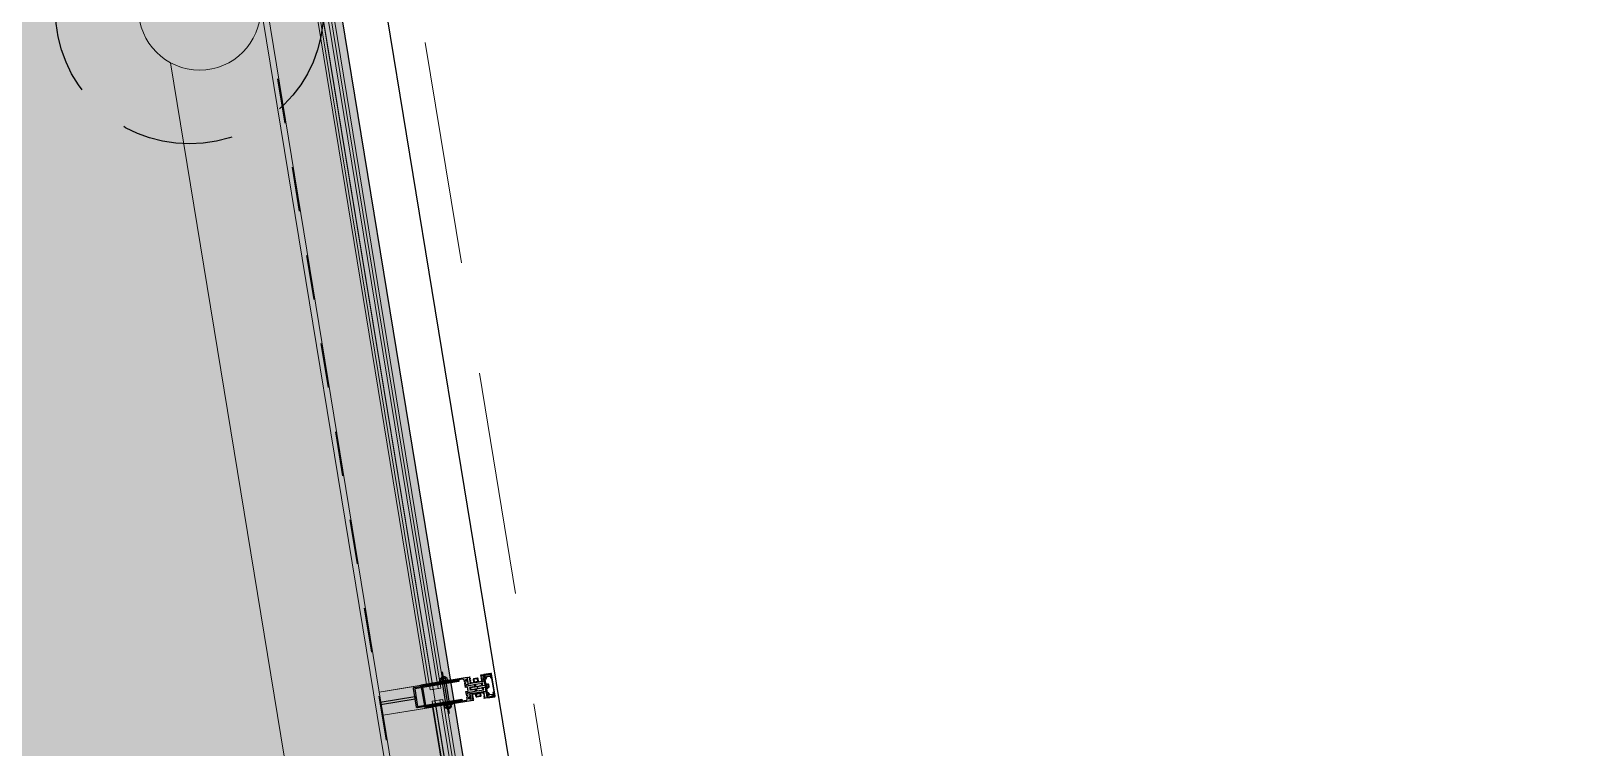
# Model space of a CAD drawing. Header units: metres. Extents: x 2 to 659295185, y -28 to 1124222152.
# Drawn here: x 655630.95 to 655634.393, y 1126457.144 to 1126458.747 of the extents above; entities that cross this region are included whole.
import ezdxf

# ---------------------------------------------------------------- set-up
doc = ezdxf.new("R2010")
doc.units = ezdxf.units.M
doc.header["$MEASUREMENT"] = 0
for name, pattern in [('CCSM_XREF ESTRUCTURA15$0$ACAD_ISO02W100', [15, 12, -3]), ('CCSM_XREF ESTRUCTURA15$0$ACAD_ISO08W100', [36, 24, -3, 6, -3]), ('CCSM_XREF ESTRUCTURA15$0$CENTER', [2, 1.25, -0.25, 0.25, -0.25]), ('CCSM_XREF ESTRUCTURA15$0$DASHED', [0.75, 0.5, -0.25]), ('CCSM_XREF ESTRUCTURA15$0$HIDDEN', [0.375, 0.25, -0.125]), ('DASHDOT', [1, 0.5, -0.25, 0, -0.25])]:
    doc.linetypes.add(name, pattern=pattern)
for name, color, linetype in [('CCSM_C1_CUERPO D.dwg 19-03-12$0$A-BROCAL', 8, 'CONTINUOUS'), ('CCSM_C1_CUERPO D.dwg 19-03-12$0$A-ESTRUCTURA DE FACHADA DE VIDRIO', 5, 'CONTINUOUS'), ('CCSM_C1_CUERPO D.dwg 19-03-12$0$A-VIDRIO', 135, 'CONTINUOUS'), ('CCSM_C1_CUERPO EL$0$A-AREAS COMERCIALES', 151, 'CONTINUOUS'), ('CCSM_XREF ESTRUCTURA15$0$1. ESTRUCTURA PROPUESTA', 3, 'CONTINUOUS'), ('CCSM_XREF ESTRUCTURA15$0$A-BROCAL', 8, 'CONTINUOUS'), ('CCSM_XREF ESTRUCTURA15$0$ALUMINIO', 26, 'CONTINUOUS'), ('CCSM_XREF ESTRUCTURA15$0$cl', 1, 'CCSM_XREF ESTRUCTURA15$0$CENTER'), ('CCSM_XREF ESTRUCTURA15$0$EJES', 3, 'CCSM_XREF ESTRUCTURA15$0$ACAD_ISO08W100'), ('CCSM_XREF ESTRUCTURA15$0$EST-PILOTE', 2, 'CONTINUOUS'), ('CCSM_XREF ESTRUCTURA15$0$LAYER1', 1, 'CONTINUOUS'), ('CCSM_XREF ESTRUCTURA15$0$LAYER4', 5, 'CONTINUOUS'), ('CCSM_XREF ESTRUCTURA15$0$METALICO', 5, 'CONTINUOUS'), ('CCSM_XREF ESTRUCTURA15$0$PROYECCION DE TECHO', 212, 'CONTINUOUS'), ('CCSM_XREF ESTRUCTURA15$0$VARIOS', 20, 'CONTINUOUS')]:
    doc.layers.add(name, color=color, linetype=linetype)
doc.layers.add('CCSM_C1_CUERPO D.dwg 19-03-12$0$VEGETACIÓN', color=7, linetype='CONTINUOUS', true_color=0x428500)
doc.layers.add('LOCALES ASIGNADOS', color=41, linetype='DASHDOT', lineweight=0)
pattern_1 = [(329.308451238, (-1.74908, -4.25296), (0.0412171804, -0.54709132384), [0.05715, -0.62865]), (274.30845124, (-1.7491, -4.25296), (0.5485208358, 0.19704611346), [0.04572, -0.50292]), (19.75945124, (-1.74564, -4.29855), (0.5897357616, -0.35004758223), [0.04857, -0.53427]), (325.49265124, (-1.5987, -4.2283), (0.00707447526, -0.8229292713), [0.085725, -0.942975]), (15.94405124, (-1.5981, -4.2969), (0.8477022361, -0.58277140046), [0.072855, -0.801405]), (270.49245124, (-1.5987, -4.2283), (0.8477011195, -0.5827727124), [0.06858, -0.75438]), (300.308451238, (-1.62395, -4.30967), (-0.2291857787, -0.49847933902), [0.05715, -0.62865]), (245.30845124, (-1.62395, -4.30967), (0.57527698422, -0.09358776406), [0.04572, -0.50292]), (350.75985124, (-1.64305, -4.3512), (0.3460922171, -0.59206566832), [0.04857, -0.53427]), (316.808451238, (-1.74908, -4.25296), (0.251823560087, 0.031886379613), [0, -0.496824, 0, -0.51054, 0, -0.504825]), (286.808451238, (-1.74908, -4.25296), (0.32900826904, -0.149206878947), [0, -0.291084, 0, -0.485394, 0, -0.192405]), (246.808451238, (-1.77656, -4.08527), (0.048835163688, -0.40419522367), [0, -0.1905, 0, -0.59436, 0, -0.78867]), (236.808451238, (-1.7889, -4.01008), (0.14715442583, -0.426197633), [0, -0.24765, 0, -0.394716, 0, -0.56007])]

# ---------------------------------------------------------------- blocks, each defined once
blk = doc.blocks.new('CCSM_XREF ESTRUCTURA15$0$A$C1C286DAD')
at = {"layer": 'CCSM_XREF ESTRUCTURA15$0$ALUMINIO'}
h = blk.add_hatch(color=256, dxfattribs=at)
edge = h.paths.add_edge_path()
edge.add_line((23268, -3707), (23267.4, -3707.6))
edge.add_line((23267.4, -3707.6), (23267.9, -3708.2))
edge.add_line((23267.9, -3708.2), (23267.4, -3708.7))
edge.add_line((23267.4, -3708.7), (23267.9, -3709.2))
edge.add_line((23267.9, -3709.2), (23267.4, -3709.7))
edge.add_line((23267.4, -3709.7), (23267.9, -3710.2))
edge.add_line((23267.9, -3710.2), (23267.4, -3710.7))
edge.add_line((23267.4, -3710.7), (23267.9, -3711.2))
edge.add_line((23267.9, -3711.2), (23267.4, -3711.7))
edge.add_line((23267.4, -3711.7), (23267.9, -3712.2))
edge.add_line((23267.9, -3712.2), (23267.4, -3712.7))
edge.add_line((23267.4, -3712.7), (23267.9, -3713.3))
edge.add_line((23267.9, -3713.3), (23267.4, -3713.8))
edge.add_line((23267.4, -3713.8), (23267.9, -3714.3))
edge.add_line((23267.9, -3714.3), (23267.4, -3714.8))
edge.add_line((23267.4, -3714.8), (23267.9, -3715.3))
edge.add_line((23267.9, -3715.3), (23267.4, -3715.8))
edge.add_line((23267.4, -3715.8), (23267.9, -3716.3))
edge.add_line((23267.9, -3716.3), (23267.4, -3716.8))
edge.add_line((23267.4, -3716.8), (23267.9, -3717.3))
edge.add_line((23267.9, -3717.3), (23267.4, -3717.8))
edge.add_line((23267.4, -3717.8), (23267.9, -3718.3))
edge.add_line((23267.9, -3718.3), (23267.4, -3718.8))
edge.add_line((23267.4, -3718.8), (23267.9, -3719.3))
edge.add_line((23267.9, -3719.3), (23267.4, -3719.9))
edge.add_line((23267.4, -3719.9), (23268.1, -3720.5))
edge.add_line((23268.1, -3720.5), (23269, -3720.5))
edge.add_line((23269, -3720.5), (23269, -3718.2))
edge.add_line((23269, -3718.2), (23271, -3718.2))
edge.add_line((23271, -3718.2), (23271, -3720.5))
edge.add_line((23271, -3720.5), (23272, -3720.5))
edge.add_line((23272, -3720.5), (23272, -3705.5))
edge.add_line((23272, -3705.5), (23273, -3704.5))
edge.add_line((23273, -3704.5), (23272, -3703.5))
edge.add_line((23272, -3703.5), (23272, -3699.7))
edge.add_line((23272, -3699.7), (23275.8, -3699.7))
edge.add_line((23275.8, -3699.7), (23275.8, -3704.5))
edge.add_line((23275.8, -3704.5), (23283.3, -3704.5))
edge.add_line((23283.3, -3704.5), (23283.9, -3703.3))
edge.add_arc((23284.8, -3701.5), 2, -63.4349, 243.435, ccw=False)
edge.add_line((23285.7, -3703.3), (23286.3, -3704.5))
edge.add_line((23286.3, -3704.5), (23290.8, -3704.5))
edge.add_line((23290.8, -3704.5), (23290.8, -3599.5))
edge.add_line((23290.8, -3599.5), (23238.8, -3599.5))
edge.add_line((23238.8, -3599.5), (23238.8, -3704.5))
edge.add_line((23238.8, -3704.5), (23243.3, -3704.5))
edge.add_line((23243.3, -3704.5), (23243.9, -3703.3))
edge.add_arc((23244.8, -3701.5), 2, -63.4349, 243.435, ccw=False)
edge.add_line((23245.7, -3703.3), (23246.3, -3704.5))
edge.add_line((23246.3, -3704.5), (23253.8, -3704.5))
edge.add_line((23253.8, -3704.5), (23253.8, -3699.7))
edge.add_line((23253.8, -3699.7), (23257.6, -3699.7))
edge.add_line((23257.6, -3699.7), (23257.6, -3703.5))
edge.add_line((23257.6, -3703.5), (23256.6, -3704.5))
edge.add_line((23256.6, -3704.5), (23257.6, -3705.5))
edge.add_line((23257.6, -3705.5), (23257.6, -3720.5))
edge.add_line((23257.6, -3720.5), (23258.6, -3720.5))
edge.add_line((23258.6, -3720.5), (23258.6, -3718.2))
edge.add_line((23258.6, -3718.2), (23260.6, -3718.2))
edge.add_line((23260.6, -3718.2), (23260.6, -3720.5))
edge.add_line((23260.6, -3720.5), (23261.6, -3720.5))
edge.add_line((23261.6, -3720.5), (23262.3, -3719.9))
edge.add_line((23262.3, -3719.9), (23261.8, -3719.3))
edge.add_line((23261.8, -3719.3), (23262.3, -3718.8))
edge.add_line((23262.3, -3718.8), (23261.8, -3718.3))
edge.add_line((23261.8, -3718.3), (23262.3, -3717.8))
edge.add_line((23262.3, -3717.8), (23261.8, -3717.3))
edge.add_line((23261.8, -3717.3), (23262.3, -3716.8))
edge.add_line((23262.3, -3716.8), (23261.8, -3716.3))
edge.add_line((23261.8, -3716.3), (23262.3, -3715.8))
edge.add_line((23262.3, -3715.8), (23261.8, -3715.3))
edge.add_line((23261.8, -3715.3), (23262.3, -3714.8))
edge.add_line((23262.3, -3714.8), (23261.8, -3714.3))
edge.add_line((23261.8, -3714.3), (23262.3, -3713.8))
edge.add_line((23262.3, -3713.8), (23261.8, -3713.3))
edge.add_line((23261.8, -3713.3), (23262.3, -3712.7))
edge.add_line((23262.3, -3712.7), (23261.8, -3712.2))
edge.add_line((23261.8, -3712.2), (23262.3, -3711.7))
edge.add_line((23262.3, -3711.7), (23261.8, -3711.2))
edge.add_line((23261.8, -3711.2), (23262.3, -3710.7))
edge.add_line((23262.3, -3710.7), (23261.8, -3710.2))
edge.add_line((23261.8, -3710.2), (23262.3, -3709.7))
edge.add_line((23262.3, -3709.7), (23261.8, -3709.2))
edge.add_line((23261.8, -3709.2), (23262.3, -3708.7))
edge.add_line((23262.3, -3708.7), (23261.8, -3708.2))
edge.add_line((23261.8, -3708.2), (23262.3, -3707.6))
edge.add_line((23262.3, -3707.6), (23261.7, -3707))
edge.add_line((23261.7, -3707), (23268, -3707))
edge = h.paths.add_edge_path(flags=16)
edge.add_line((23240.8, -3605.5), (23240.8, -3693.7))
edge.add_arc((23243.8, -3693.7), 3, 180, 270)
edge.add_line((23243.8, -3696.7), (23246.8, -3696.7))
edge.add_line((23246.8, -3696.7), (23250.8, -3699.2))
edge.add_line((23250.8, -3699.2), (23250.8, -3696.7))
edge.add_line((23250.8, -3696.7), (23260.6, -3696.7))
edge.add_line((23260.6, -3696.7), (23260.6, -3701.5))
edge.add_line((23260.6, -3701.5), (23269, -3701.5))
edge.add_line((23269, -3701.5), (23269, -3696.7))
edge.add_line((23269, -3696.7), (23278.8, -3696.7))
edge.add_line((23278.8, -3696.7), (23278.8, -3699.2))
edge.add_line((23278.8, -3699.2), (23282.8, -3696.7))
edge.add_line((23282.8, -3696.7), (23285.8, -3696.7))
edge.add_arc((23285.8, -3693.7), 3, 270, 360)
edge.add_line((23288.8, -3693.7), (23288.8, -3605.5))
edge.add_arc((23285.8, -3605.5), 3, 0, 90)
edge.add_line((23285.8, -3602.5), (23243.8, -3602.5))
edge.add_arc((23243.8, -3605.5), 3, 90, 180)
h = blk.add_hatch(color=256, dxfattribs=at)
edge = h.paths.add_edge_path()
edge.add_arc((23240.8, -3756.8), 1.02, 180, 270, ccw=False)
edge.add_line((23239.8, -3756.8), (23239.8, -3744.6))
edge.add_line((23239.8, -3744.6), (23240.8, -3743.6))
edge.add_line((23240.8, -3743.6), (23239, -3741.8))
edge.add_line((23239, -3741.8), (23238.7, -3741.8))
edge.add_arc((23238.7, -3742.1), 0.3, 90, 180)
edge.add_line((23238.4, -3742.1), (23238.4, -3758.2))
edge.add_arc((23239.4, -3758.2), 1.02, 180, 270)
edge.add_line((23239.4, -3759.2), (23290.2, -3759.2))
edge.add_arc((23290.2, -3758.2), 1.02, 270, 360)
edge.add_line((23291.2, -3758.2), (23291.2, -3742.1))
edge.add_arc((23290.9, -3742.1), 0.3, 0, 90)
edge.add_line((23290.9, -3741.8), (23290.6, -3741.8))
edge.add_line((23290.6, -3741.8), (23288.8, -3743.6))
edge.add_line((23288.8, -3743.6), (23289.8, -3744.6))
edge.add_line((23289.8, -3744.6), (23289.8, -3756.8))
edge.add_arc((23288.8, -3756.8), 1.02, -90, 0, ccw=False)
edge.add_line((23288.8, -3757.8), (23240.8, -3757.8))
at = {"layer": 'CCSM_XREF ESTRUCTURA15$0$A-BROCAL', "elevation": -0.5}
for points in [[(-7340.1, 1787.5), (-7025.4, -3691.3), (-7020, -3767.1), (32750.7, -3767.2), (32755.1, -3691), (33071.8, 1801.9)], [(-7240.3, 1793.3), (-6927.9, -3643.7), (-6901.2, -3667.1), (32631.6, -3667.2), (32657.6, -3643.9), (32971.9, 1807.7)]]:
    blk.add_lwpolyline(points, dxfattribs=at)
at = {"layer": 'CCSM_XREF ESTRUCTURA15$0$ALUMINIO', "elevation": -0.5}
for points in [[(23268, -3707), (23267.4, -3707.6), (23267.9, -3708.2), (23267.4, -3708.7), (23267.9, -3709.2), (23267.4, -3709.7), (23267.9, -3710.2), (23267.4, -3710.7), (23267.9, -3711.2), (23267.4, -3711.7), (23267.9, -3712.2), (23267.4, -3712.7), (23267.9, -3713.3), (23267.4, -3713.8), (23267.9, -3714.3), (23267.4, -3714.8), (23267.9, -3715.3), (23267.4, -3715.8), (23267.9, -3716.3), (23267.4, -3716.8), (23267.9, -3717.3), (23267.4, -3717.8), (23267.9, -3718.3), (23267.4, -3718.8), (23267.9, -3719.3), (23267.4, -3719.9), (23268.1, -3720.5), (23269, -3720.5), (23269, -3718.2), (23271, -3718.2), (23271, -3720.5), (23272, -3720.5), (23272, -3705.5), (23273, -3704.5), (23272, -3703.5), (23272, -3699.7), (23275.8, -3699.7), (23275.8, -3704.5), (23283.3, -3704.5), (23283.9, -3703.3, -4.236068), (23285.7, -3703.3), (23286.3, -3704.5), (23290.8, -3704.5), (23290.8, -3599.5), (23238.8, -3599.5), (23238.8, -3704.5), (23243.3, -3704.5), (23243.9, -3703.3, -4.236068), (23245.7, -3703.3), (23246.3, -3704.5), (23253.8, -3704.5), (23253.8, -3699.7), (23257.6, -3699.7), (23257.6, -3703.5), (23256.6, -3704.5), (23257.6, -3705.5), (23257.6, -3720.5), (23258.6, -3720.5), (23258.6, -3718.2), (23260.6, -3718.2), (23260.6, -3720.5), (23261.6, -3720.5), (23262.3, -3719.9), (23261.8, -3719.3), (23262.3, -3718.8), (23261.8, -3718.3), (23262.3, -3717.8), (23261.8, -3717.3), (23262.3, -3716.8), (23261.8, -3716.3), (23262.3, -3715.8), (23261.8, -3715.3), (23262.3, -3714.8), (23261.8, -3714.3), (23262.3, -3713.8), (23261.8, -3713.3), (23262.3, -3712.7), (23261.8, -3712.2), (23262.3, -3711.7), (23261.8, -3711.2), (23262.3, -3710.7), (23261.8, -3710.2), (23262.3, -3709.7), (23261.8, -3709.2), (23262.3, -3708.7), (23261.8, -3708.2), (23262.3, -3707.6), (23261.7, -3707)], [(23240.8, -3605.5), (23240.8, -3693.7, 0.414214), (23243.8, -3696.7), (23246.8, -3696.7), (23250.8, -3699.2), (23250.8, -3696.7), (23260.6, -3696.7), (23260.6, -3701.5), (23269, -3701.5), (23269, -3696.7), (23278.8, -3696.7), (23278.8, -3699.2), (23282.8, -3696.7), (23285.8, -3696.7, 0.414214), (23288.8, -3693.7), (23288.8, -3605.5, 0.414214), (23285.8, -3602.5), (23243.8, -3602.5, 0.414214)], [(23240.8, -3757.8), (23240.8, -3757.8, -0.414214), (23239.8, -3756.8), (23239.8, -3744.6), (23240.8, -3743.6), (23239, -3741.8), (23238.7, -3741.8, 0.414214), (23238.4, -3742.1), (23238.4, -3758.2, 0.414214), (23239.4, -3759.2), (23290.2, -3759.2, 0.414214), (23291.2, -3758.2), (23291.2, -3742.1, 0.414214), (23290.9, -3741.8), (23290.6, -3741.8), (23288.8, -3743.6), (23289.8, -3744.6), (23289.8, -3756.8, -0.414214), (23288.8, -3757.8)], [(23247.8, -3740.6), (23246.6, -3741.9, -2.544495), (23243.4, -3741.9), (23242.1, -3740.6), (23240.9, -3740.6, 0.414214), (23239.9, -3741.6), (23239.9, -3742.6), (23240.9, -3743.6), (23239.9, -3744.6), (23242.1, -3755.8, 0.35857), (23244, -3757.4), (23248, -3757.4), (23248, -3755.4), (23244, -3755.4), (23244, -3747.9, 0.4818), (23249.4, -3743.6), (23263.8, -3743.6), (23264.8, -3742.6), (23265.9, -3743.6), (23280.3, -3743.6, 0.4818), (23285.7, -3747.9), (23285.7, -3755.4), (23281.7, -3755.4), (23281.7, -3757.4), (23285.7, -3757.4, 0.35857), (23287.6, -3755.8), (23289.8, -3744.6), (23288.8, -3743.6), (23289.8, -3742.6), (23289.8, -3741.6, 0.414214), (23288.8, -3740.6), (23287.6, -3740.6), (23286.3, -3741.9, -2.544495), (23283.1, -3741.9), (23281.8, -3740.6)]]:
    blk.add_lwpolyline(points, format="xyb", close=True, dxfattribs=at)
blk.add_lwpolyline([(23268, -3723), (23267.4, -3723.6), (23267.9, -3724.2), (23267.4, -3724.7), (23267.9, -3725.2), (23267.4, -3725.7), (23267.9, -3726.2), (23267.4, -3726.7), (23267.9, -3727.2), (23267.4, -3727.7), (23267.9, -3728.2), (23267.4, -3728.7), (23267.9, -3729.3), (23267.4, -3729.8), (23267.9, -3730.3), (23267.4, -3730.8), (23267.9, -3731.3), (23267.4, -3731.8), (23267.9, -3732.3), (23267.4, -3732.8), (23267.9, -3733.3), (23267.4, -3733.8), (23267.9, -3734.3), (23267.4, -3734.8), (23267.9, -3735.3), (23267.4, -3735.9), (23268.1, -3736.5), (23269, -3736.5), (23269, -3734.2), (23271, -3734.2), (23271, -3736.5), (23272, -3736.5), (23272, -3720.5), (23267.3, -3720.5), (23267.3, -3719.2), (23266.7, -3718.6), (23267.3, -3718), (23267.3, -3711.9), (23266.7, -3711.3), (23267.3, -3710.7), (23267.3, -3708), (23262.3, -3708), (23262.3, -3710.7), (23263, -3711.3), (23262.3, -3711.9), (23262.3, -3718), (23263, -3718.6), (23262.3, -3719.2), (23262.3, -3720.5), (23257.6, -3720.5), (23257.6, -3736.5), (23258.6, -3736.5), (23258.6, -3734.2), (23260.6, -3734.2), (23260.6, -3736.5), (23261.6, -3736.5), (23262.3, -3735.9), (23261.8, -3735.3), (23262.3, -3734.8), (23261.8, -3734.3), (23262.3, -3733.8), (23261.8, -3733.3), (23262.3, -3732.8), (23261.8, -3732.3), (23262.3, -3731.8), (23261.8, -3731.3), (23262.3, -3730.8), (23261.8, -3730.3), (23262.3, -3729.8), (23261.8, -3729.3), (23262.3, -3728.7), (23261.8, -3728.2), (23262.3, -3727.7), (23261.8, -3727.2), (23262.3, -3726.7), (23261.8, -3726.2), (23262.3, -3725.7), (23261.8, -3725.2), (23262.3, -3724.7), (23261.8, -3724.2), (23262.3, -3723.6), (23261.7, -3723)], close=True, dxfattribs=at)
at = {"layer": 'CCSM_XREF ESTRUCTURA15$0$cl'}
blk.add_line((20181.3, -3503.1, -0.5), (24743.3, -3503.1, -0.5), dxfattribs=at)
at = {"layer": 'CCSM_XREF ESTRUCTURA15$0$EJES'}
blk.add_line((23217.4, -3652, -0.5), (23312.3, -3652, -0.5), dxfattribs=at)
at = {"layer": 'CCSM_XREF ESTRUCTURA15$0$LAYER1', "elevation": -0.5}
for points in [[(23246.5, -3710.5), (23247, -3708.7), (23249.6, -3708.7), (23249.1, -3710.5), (23250.1, -3710.5), (23250.6, -3708.7), (23252.8, -3708.7), (23252.3, -3710.5), (23253.3, -3710.5), (23253.8, -3708.7), (23253.8, -3704.6), (23245.4, -3704.6), (23245.4, -3701.6), (23246.5, -3702.2), (23246.8, -3701.7), (23244.9, -3700.6), (23242.9, -3701.8), (23243.2, -3702.3), (23244.4, -3701.6), (23244.4, -3704.6), (23238.8, -3704.6), (23238.8, -3708.7), (23238.3, -3710.5), (23239.4, -3710.5), (23239.9, -3708.7), (23242.2, -3708.7), (23241.7, -3710.5), (23242.8, -3710.5), (23243.3, -3708.7), (23246, -3708.7), (23245.5, -3710.5)], [(23283.2, -3710.5), (23282.7, -3708.7), (23280.1, -3708.7), (23280.6, -3710.5), (23279.5, -3710.5), (23279, -3708.7), (23276.9, -3708.7), (23277.4, -3710.5), (23276.3, -3710.5), (23275.8, -3708.7), (23275.8, -3704.6), (23284.3, -3704.6), (23284.3, -3701.6), (23283.1, -3702.2), (23282.8, -3701.7), (23284.8, -3700.6), (23286.8, -3701.8), (23286.5, -3702.3), (23285.3, -3701.6), (23285.3, -3704.6), (23290.8, -3704.6), (23290.8, -3708.7), (23291.4, -3710.5), (23290.3, -3710.5), (23289.8, -3708.7), (23287.5, -3708.7), (23288, -3710.5), (23286.9, -3710.5), (23286.4, -3708.7), (23283.7, -3708.7), (23284.2, -3710.5)], [(23246.5, -3734.5), (23247, -3736.3), (23249.6, -3736.3), (23249.1, -3734.5), (23250.1, -3734.5), (23250.6, -3736.3), (23252.8, -3736.3), (23252.3, -3734.5), (23253.3, -3734.5), (23253.8, -3736.3), (23253.8, -3740.5), (23245.4, -3740.5), (23245.4, -3743.5), (23246.5, -3742.8), (23246.8, -3743.3), (23244.9, -3744.5), (23242.9, -3743.3), (23243.2, -3742.8), (23244.4, -3743.5), (23244.4, -3740.5), (23238.8, -3740.5), (23238.8, -3736.3), (23238.3, -3734.5), (23239.4, -3734.5), (23239.9, -3736.3), (23242.2, -3736.3), (23241.7, -3734.5), (23242.8, -3734.5), (23243.3, -3736.3), (23246, -3736.3), (23245.5, -3734.5)], [(23283.2, -3734.5), (23282.7, -3736.3), (23280.1, -3736.3), (23280.6, -3734.5), (23279.5, -3734.5), (23279, -3736.3), (23276.9, -3736.3), (23277.4, -3734.5), (23276.3, -3734.5), (23275.8, -3736.3), (23275.8, -3740.5), (23284.3, -3740.5), (23284.3, -3743.5), (23283.1, -3742.8), (23282.8, -3743.3), (23284.8, -3744.5), (23286.8, -3743.3), (23286.5, -3742.8), (23285.3, -3743.5), (23285.3, -3740.5), (23290.8, -3740.5), (23290.8, -3736.3), (23291.4, -3734.5), (23290.3, -3734.5), (23289.8, -3736.3), (23287.5, -3736.3), (23288, -3734.5), (23286.9, -3734.5), (23286.4, -3736.3), (23283.7, -3736.3), (23284.2, -3734.5)]]:
    blk.add_lwpolyline(points, close=True, dxfattribs=at)
at = {"layer": 'CCSM_XREF ESTRUCTURA15$0$LAYER4', "linetype": 'CCSM_XREF ESTRUCTURA15$0$ACAD_ISO02W100'}
for p, q in [((23262.4, -3747.5, -0.5), (23262.4, -3744.5, -0.5)), ((23267.2, -3747.5, -0.5), (23267.2, -3744.5, -0.5))]:
    blk.add_line(p, q, dxfattribs=at)
at = {"layer": 'CCSM_XREF ESTRUCTURA15$0$LAYER4', "linetype": 'CCSM_XREF ESTRUCTURA15$0$ACAD_ISO02W100', "elevation": -0.5}
for points in [[(23258.8, -3743.6), (23270.8, -3743.6), (23270.8, -3744.5), (23258.8, -3744.5)], [(23260.3, -3744.5), (23269.3, -3744.5), (23269.3, -3747.8), (23268.4, -3748.7), (23261.2, -3748.7), (23260.3, -3747.8)]]:
    blk.add_lwpolyline(points, close=True, dxfattribs=at)
at = {"layer": 'CCSM_XREF ESTRUCTURA15$0$LAYER4', "elevation": -0.5}
blk.add_lwpolyline([(23262.4, -3740.6), (23262.4, -3732.8), (23261.9, -3732.3), (23262.4, -3731.8), (23261.9, -3731.3), (23262.4, -3730.8), (23261.9, -3730.3), (23262.4, -3729.7), (23261.9, -3729.2), (23262.4, -3728.7), (23261.9, -3728.2), (23262.4, -3727.7), (23261.9, -3727.2), (23262.5, -3726.7), (23261.9, -3726.2), (23262.5, -3725.7), (23261.9, -3725.2), (23262.5, -3724.7), (23261.9, -3724.2), (23262.5, -3723.7), (23267.2, -3723.7), (23267.2, -3723.7), (23267.7, -3724.2), (23267.2, -3724.7), (23267.7, -3725.2), (23267.2, -3725.7), (23267.7, -3726.2), (23267.2, -3726.7), (23267.7, -3727.2), (23267.3, -3727.7), (23267.8, -3728.2), (23267.3, -3728.7), (23267.8, -3729.2), (23267.3, -3729.7), (23267.8, -3730.3), (23267.3, -3730.8), (23267.8, -3731.3), (23267.3, -3731.8), (23267.8, -3732.3), (23267.3, -3732.8), (23267.3, -3740.6)], dxfattribs=at)
at = {"layer": 'CCSM_XREF ESTRUCTURA15$0$LAYER4', "linetype": 'CCSM_XREF ESTRUCTURA15$0$ACAD_ISO02W100'}
for centre, radius, start, end in [((23261.4, -3747.4, -0.5), 1.06, 187.2765, 352.7236), ((23264.8, -3744.9, -0.5), 3.58, 227.8677, 312.1323), ((23264.8, -3744.9, -0.5), 3.58, 227.8677, 312.1323), ((23268.3, -3747.4, -0.5), 1.06, 187.2765, 352.7236)]:
    blk.add_arc(centre, radius, start, end, dxfattribs=at)
at = {"layer": 'CCSM_XREF ESTRUCTURA15$0$METALICO'}
for p, q in [((23237.3, -3648, -0.5), (23233.3, -3648, -0.5)), ((23240.8, -3648, -0.5), (23288.8, -3648, -0.5)), ((23292.3, -3648, -0.5), (23296.4, -3648, -0.5)), ((23237.3, -3656.1, -0.5), (23233.3, -3656.1, -0.5)), ((23240.8, -3656, -0.5), (23288.8, -3656, -0.5)), ((23292.3, -3656.1, -0.5), (23296.4, -3656.1, -0.5))]:
    blk.add_line(p, q, dxfattribs=at)
at = {"layer": 'CCSM_XREF ESTRUCTURA15$0$METALICO', "elevation": -0.5}
for points in [[(23261.8, -3503.2), (23267.8, -3503.2), (23267.8, -3581.5), (23261.8, -3581.5)], [(23237.3, -3662.2), (23238.8, -3662.2), (23238.8, -3641.9), (23237.3, -3641.9)], [(23292.4, -3662.2), (23290.8, -3662.2), (23290.8, -3641.9), (23292.4, -3641.9)]]:
    blk.add_lwpolyline(points, close=True, dxfattribs=at)
for points in [[(23244.8, -3584.5), (23244.8, -3684.6), (23241.8, -3684.6), (23241.8, -3583.5, -0.414214), (23243.8, -3581.5), (23285.8, -3581.5, -0.414214), (23287.8, -3583.5), (23287.8, -3684.6), (23284.8, -3684.6), (23284.8, -3584.5)], [(23250.6, -3728), (23245.6, -3728, -0.414214), (23244.1, -3726.5), (23244.1, -3718.5, -0.414214), (23245.6, -3717), (23250.6, -3717, -0.414214), (23252.1, -3718.5), (23252.1, -3726.5, -0.414214)], [(23250.6, -3726.8), (23245.6, -3726.8, -0.414214), (23245.3, -3726.5), (23245.3, -3718.5, -0.414214), (23245.6, -3718.2), (23250.6, -3718.2, -0.414214), (23250.9, -3718.5), (23250.9, -3726.5, -0.414214)], [(23279, -3728), (23284, -3728, 0.414214), (23285.5, -3726.5), (23285.5, -3718.5, 0.414214), (23284, -3717), (23279, -3717, 0.414214), (23277.5, -3718.5), (23277.5, -3726.5, 0.414214)], [(23279, -3726.8), (23284, -3726.8, 0.414214), (23284.3, -3726.5), (23284.3, -3718.5, 0.414214), (23284, -3718.2), (23279, -3718.2, 0.414214), (23278.7, -3718.5), (23278.7, -3726.5, 0.414214)]]:
    blk.add_lwpolyline(points, format="xyb", close=True, dxfattribs=at)
for points in [[(23237.3, -3644.4), (23232.5, -3644.4), (23231.2, -3645.9), (23231.2, -3658.2), (23232.5, -3659.6), (23237.3, -3659.6)], [(23292.4, -3644.4), (23297.2, -3644.4), (23298.5, -3645.9), (23298.5, -3658.2), (23297.2, -3659.6), (23292.4, -3659.6)]]:
    blk.add_lwpolyline(points, dxfattribs=at)
for points in [[(23233.3, -3644.4, 0.97177), (23233.3, -3648, 0.375), (23233.3, -3656.1, 0.97177), (23233.3, -3659.6, 0.97177)], [(23296.4, -3644.4, -0.97177), (23296.4, -3648, -0.375), (23296.4, -3656.1, -0.97177), (23296.4, -3659.6, -0.97177)]]:
    blk.add_lwpolyline(points, format="xyb", dxfattribs=at)
at = {"layer": 'CCSM_XREF ESTRUCTURA15$0$METALICO'}
for centre, start, end in [((23234.8, -3652, -0.5), 124.6703, 235.3297), ((23294.9, -3652, -0.5), 304.6703, 55.3297)]:
    blk.add_arc(centre, 6.4, start, end, dxfattribs=at)
at = {"layer": 'CCSM_XREF ESTRUCTURA15$0$VARIOS', "elevation": -0.5}
for points in [[(23253.6, -3710.5), (23252.1, -3710.5), (23252.1, -3734.5), (23253.6, -3734.5)], [(23276, -3710.5), (23277.5, -3710.5), (23277.5, -3734.5), (23276, -3734.5)]]:
    blk.add_lwpolyline(points, close=True, dxfattribs=at)

msp = doc.modelspace()

# ---------------------------------------------------------------- hatches: boundary and pattern name
at = {"layer": 'CCSM_C1_CUERPO D.dwg 19-03-12$0$VEGETACIÓN', "lineweight": 5}
h = msp.add_hatch(dxfattribs=at)
h.set_pattern_fill('AR-CONC', color=256, scale=0.003, style=0)
h.set_pattern_definition(pattern_1)
edge = h.paths.add_edge_path()
edge.add_line((655631.3766, 1126426.2662), (655636.7773, 1126427.4745))
edge.add_line((655636.7773, 1126427.4745), (655630.3748, 1126466.5361))
edge.add_line((655630.3748, 1126466.5361), (655624.8693, 1126465.9567))
edge.add_line((655624.8693, 1126465.9567), (655624.9113, 1126465.7006))
edge.add_line((655624.9113, 1126465.7006), (655624.8126, 1126465.6844))
edge.add_line((655624.8126, 1126465.6844), (655625.889, 1126459.1177))
edge.add_line((655625.889, 1126459.1177), (655626.4796, 1126459.2146))
edge.add_line((655626.4796, 1126459.2146), (655626.7999, 1126457.2365))
edge.add_line((655626.7999, 1126457.2365), (655626.2432, 1126457.1491))
edge.add_line((655626.2432, 1126457.1491), (655626.2521, 1126457.0651))
edge.add_arc((655622.7715, 1126448.7623), 9.0029, 1.64019, 67.2566, ccw=False)
edge.add_arc((655617.5094, 1126449.2351), 14.263, 323.00991, 359.13576, ccw=False)
edge.add_arc((655533.9247, 1126331.6339), 144.5887, 47.020585, 48.937825, ccw=False)
edge.add_arc((655629.9883, 1126435.569), 3.1137, -13.4544, 36.3556, ccw=False)
edge.add_arc((655630.6285, 1126435.623), 2.5117, 279.0348, 341.9454, ccw=False)
edge.add_line((655631.0229, 1126433.1424), (655630.1706, 1126433.0027))
edge.add_line((655630.1706, 1126433.0027), (655631.2409, 1126426.4732))
edge.add_line((655631.2409, 1126426.4732), (655631.3393, 1126426.4936))
edge.add_line((655631.3393, 1126426.4936), (655631.3766, 1126426.2662))
h = msp.add_hatch(dxfattribs=at)
h.set_pattern_fill('AR-CONC', color=256, scale=0.003, style=0)
h.set_pattern_definition(pattern_1)
edge = h.paths.add_edge_path()
edge.add_line((655631.3766, 1126426.2662), (655636.7773, 1126427.4745))
edge.add_line((655636.7773, 1126427.4745), (655630.3748, 1126466.5361))
edge.add_line((655630.3748, 1126466.5361), (655624.8693, 1126465.9567))
edge.add_line((655624.8693, 1126465.9567), (655624.9113, 1126465.7006))
edge.add_line((655624.9113, 1126465.7006), (655624.8126, 1126465.6844))
edge.add_line((655624.8126, 1126465.6844), (655625.889, 1126459.1177))
edge.add_line((655625.889, 1126459.1177), (655626.4796, 1126459.2146))
edge.add_line((655626.4796, 1126459.2146), (655626.7999, 1126457.2365))
edge.add_line((655626.7999, 1126457.2365), (655626.2432, 1126457.1491))
edge.add_line((655626.2432, 1126457.1491), (655626.2521, 1126457.0651))
edge.add_arc((655622.7715, 1126448.7623), 9.0029, 1.64019, 67.2566, ccw=False)
edge.add_arc((655617.5094, 1126449.2351), 14.263, 323.00991, 359.13576, ccw=False)
edge.add_arc((655533.9247, 1126331.6339), 144.5887, 47.020585, 48.937825, ccw=False)
edge.add_arc((655629.9883, 1126435.569), 3.1137, -13.4544, 36.3556, ccw=False)
edge.add_arc((655630.6285, 1126435.623), 2.5117, 279.0348, 341.9454, ccw=False)
edge.add_line((655631.0229, 1126433.1424), (655630.1706, 1126433.0027))
edge.add_line((655630.1706, 1126433.0027), (655631.2409, 1126426.4732))
edge.add_line((655631.2409, 1126426.4732), (655631.3393, 1126426.4936))
edge.add_line((655631.3393, 1126426.4936), (655631.3766, 1126426.2662))
at = {"layer": 'LOCALES ASIGNADOS'}
h = msp.add_hatch(color=256, dxfattribs=at)
edge = h.paths.add_edge_path()
edge.add_arc((219491.1056, 1054914.3756), 441878.9229, 9.308049718, 9.309563548, ccw=False)
edge.add_line((655551.8097, 1126384.9626), (655564.5398, 1126387.0492))
edge.add_line((655564.5398, 1126387.0492), (655562.5867, 1126398.9652))
edge.add_line((655562.5867, 1126398.9652), (655552.3922, 1126397.2942))
edge.add_line((655552.3922, 1126397.2942), (655552.4569, 1126396.8995))
edge.add_line((655552.4569, 1126396.8995), (655549.9212, 1126396.4839))

# ---------------------------------------------------------------- linework, layer by layer
at = {"layer": 'CCSM_C1_CUERPO D.dwg 19-03-12$0$A-BROCAL', "lineweight": 5, "elevation": -0.0005}
msp.add_lwpolyline([(655624.8608, 1126466.0564), (655630.4582, 1126466.6454), (655636.8912, 1126427.3975), (655631.3987, 1126426.1687), (655631.3769, 1126426.2663), (655636.7773, 1126427.4745), (655630.3748, 1126466.5361), (655624.8713, 1126465.9569), (655624.8608, 1126466.0564)], dxfattribs=at)
msp.add_lwpolyline([(655624.8608, 1126466.0564), (655630.4582, 1126466.6454), (655636.8912, 1126427.3975), (655631.3987, 1126426.1687), (655631.3769, 1126426.2663), (655636.7773, 1126427.4745), (655630.3748, 1126466.5361), (655624.8713, 1126465.9569), (655624.8608, 1126466.0564)], dxfattribs=at)
at = {"layer": 'CCSM_C1_CUERPO D.dwg 19-03-12$0$A-ESTRUCTURA DE FACHADA DE VIDRIO', "color": 6, "lineweight": 5, "elevation": -0.0005}
for points in [[(655633.3455, 1126427.1445), (655631.2016, 1126426.6657), (655631.2373, 1126426.4482), (655636.5731, 1126427.6401), (655630.2341, 1126466.314), (655624.797, 1126465.74), (655624.8327, 1126465.5226), (655627.0173, 1126465.7532)], [(655631.2632, 1126458.6758), (655632.0046, 1126454.1523)]]:
    msp.add_lwpolyline(points, dxfattribs=at)
at = {"layer": 'CCSM_C1_CUERPO D.dwg 19-03-12$0$A-ESTRUCTURA DE FACHADA DE VIDRIO', "lineweight": 5, "elevation": -0.0005}
for points in [[(655631.4798, 1126458.7945), (655631.7301, 1126457.2669), (655631.8359, 1126457.2842), (655631.5855, 1126458.8118)], [(655631.8898, 1126457.2931), (655631.6394, 1126458.8206), (655631.6222, 1126458.8178), (655631.8726, 1126457.2903)], [(655631.7386, 1126457.2155), (655631.9889, 1126455.6882), (655632.0996, 1126455.7064), (655631.8493, 1126457.2336)], [(655632.1486, 1126455.7142), (655631.8982, 1126457.2416), (655631.881, 1126457.2388), (655632.1314, 1126455.7114)]]:
    msp.add_lwpolyline(points, close=True, dxfattribs=at)
at = {"layer": 'CCSM_C1_CUERPO D.dwg 19-03-12$0$A-ESTRUCTURA DE FACHADA DE VIDRIO', "color": 4, "lineweight": 5, "elevation": -0.0005}
msp.add_lwpolyline([(655631.8504, 1126457.2338), (655631.7386, 1126457.2155), (655631.7301, 1126457.267), (655631.842, 1126457.2853), (655631.8441, 1126457.2722), (655631.8678, 1126457.2761), (655631.8657, 1126457.2892), (655631.8898, 1126457.2931), (655631.8982, 1126457.2416), (655631.8741, 1126457.2377), (655631.872, 1126457.2508), (655631.8483, 1126457.2469), (655631.8504, 1126457.2338)], dxfattribs=at)
at = {"layer": 'CCSM_C1_CUERPO D.dwg 19-03-12$0$A-ESTRUCTURA DE FACHADA DE VIDRIO', "color": 6, "lineweight": 5}
msp.add_circle((655631.328, 1126458.796, -0.0005), 0.1366, dxfattribs=at)
at = {"layer": 'CCSM_C1_CUERPO D.dwg 19-03-12$0$A-VIDRIO', "lineweight": 5, "elevation": -0.0005}
for points in [[(655631.5895, 1126458.8258), (655631.8441, 1126457.2722), (655631.8504, 1126457.2732), (655631.5957, 1126458.8268)], [(655631.607, 1126458.8287), (655631.8616, 1126457.275), (655631.8678, 1126457.2761), (655631.6132, 1126458.8297)], [(655631.8483, 1126457.2469), (655632.1029, 1126455.6933), (655632.1092, 1126455.6943), (655631.8545, 1126457.2479)], [(655631.8658, 1126457.2497), (655632.1204, 1126455.6961), (655632.1266, 1126455.6971), (655631.872, 1126457.2508)]]:
    msp.add_lwpolyline(points, close=True, dxfattribs=at)
at = {"layer": 'CCSM_C1_CUERPO D.dwg 19-03-12$0$VEGETACIÓN', "color": 7, "lineweight": 5}
msp.add_lwpolyline([(655636.7773, 1126427.4745), (655630.3748, 1126466.5361), (655624.8693, 1126465.9567), (655624.9113, 1126465.7006), (655624.8126, 1126465.6844), (655625.889, 1126459.1177), (655626.4796, 1126459.2146), (655626.7999, 1126457.2365), (655626.2432, 1126457.1491), (655626.2521, 1126457.0651, -0.294394), (655631.7707, 1126449.02)], format="xyb", dxfattribs=at)
at = {"layer": 'CCSM_C1_CUERPO EL$0$A-AREAS COMERCIALES', "lineweight": 5}
msp.add_lwpolyline([(655631.6499, 1126424.5986), (655631.4088, 1126426.07), (655631.3663, 1126426.3288), (655636.7266, 1126427.5295), (655630.344, 1126466.4655), (655625.5798, 1126465.9653), (655624.6464, 1126465.8634), (655624.6464, 1126465.8634), (655624.6189, 1126466.0315), (655622.0671, 1126481.5995), (655619.2909, 1126481.1444), (655619.3314, 1126480.8977), (655619.3435, 1126480.8237), (655610.2153, 1126479.3275), (655609.2594, 1126485.1588), (655611.6493, 1126485.5505), (655610.5833, 1126492.0533), (655598.7999, 1126490.1217), (655601.1572, 1126475.7399), (655538.5815, 1126465.4833)], dxfattribs=at)
at = {"layer": 'CCSM_XREF ESTRUCTURA15$0$EST-PILOTE', "color": 2, "linetype": 'CCSM_XREF ESTRUCTURA15$0$HIDDEN', "extrusion": (2.79524e-05, -0.000144396, 1)}
msp.add_circle((655631.3052, 1126458.7851, -144.3299), 0.3, dxfattribs=at)
at = {"layer": 'CCSM_XREF ESTRUCTURA15$0$PROYECCION DE TECHO', "color": 8, "linetype": 'CCSM_XREF ESTRUCTURA15$0$DASHED', "lineweight": 5}
msp.add_lwpolyline([(655631.7932, 1126423.6207, 0.001609), (655637.3729, 1126424.9224), (655630.1245, 1126469.1447, 0.001671), (655624.2019, 1126468.5753)], format="xyb", dxfattribs=at)

# ---------------------------------------------------------------- block references
at = {"layer": 'CCSM_XREF ESTRUCTURA15$0$1. ESTRUCTURA PROPUESTA', "color": 7, "lineweight": 5, "xscale": 0.001000000079593323, "yscale": 0.001000000079593323, "zscale": 0.001000000079593323, "rotation": 99.30844632904031}
msp.add_blockref('CCSM_XREF ESTRUCTURA15$0$A$C1C286DAD', (655632.0385, 1126433.7166, -0.0005), dxfattribs=at)

doc.saveas('drawing.dxf')
